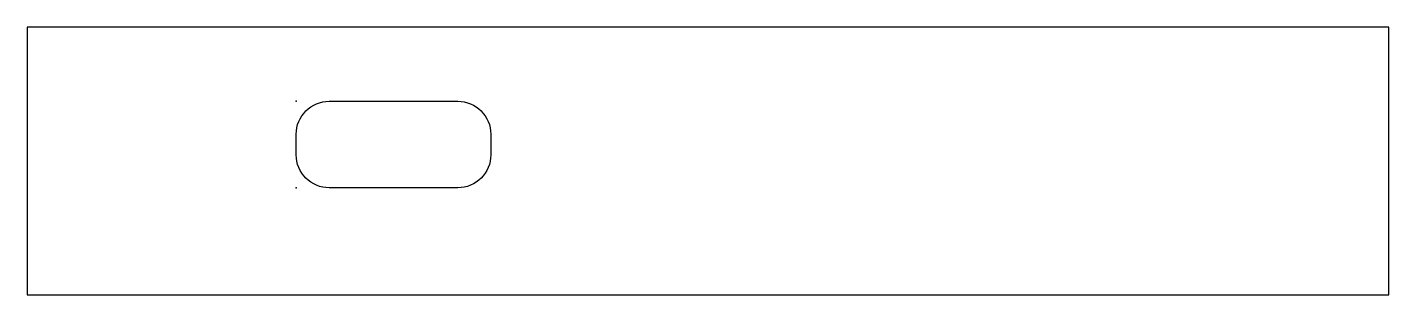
# Model space of a CAD drawing. Header units: millimetres. Extents: x 3.9 to 70, y 0 to 13.
import ezdxf

# ---------------------------------------------------------------- set-up
doc = ezdxf.new("R2010")
doc.units = ezdxf.units.MM
doc.layers.get('0').update_dxf_attribs({"linetype": 'CONTINUOUS'})

msp = doc.modelspace()

# ---------------------------------------------------------------- linework, layer by layer
msp.add_lwpolyline([(3.95, 0), (70, 0), (70, 13), (3.95, 13)], close=True)
msp.add_lwpolyline([(18.6, 9.4), (24.838, 9.4, -0.414214), (26.438, 7.8), (26.438, 6.8, -0.414214), (24.838, 5.2), (18.6, 5.2, -0.414214), (17, 6.8), (17, 7.8, -0.414214)], format="xyb", close=True)
for p in [(17, 9.4), (17, 5.2)]:
    msp.add_point(p)

doc.saveas('drawing.dxf')
